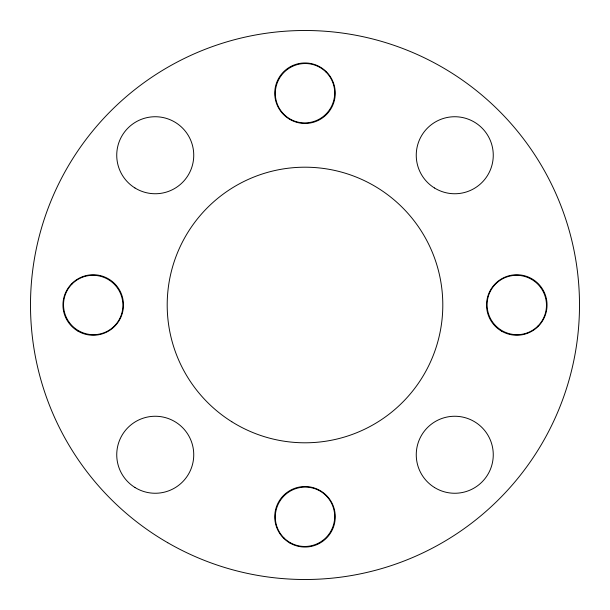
<?xml version="1.0" encoding="UTF-8"?>
<svg xmlns="http://www.w3.org/2000/svg" width="610" height="610" viewBox="0 0 610 610"><rect width="100%" height="100%" fill="white"/><g stroke="black" fill="none" stroke-linecap="round" stroke-linejoin="round"><path stroke-width="0.91" d="M231.785 421.739A137.799 137.799 0 0 0 442.707 310.04A137.799 137.799 0 0 0 240.508 183.221A137.799 137.799 0 0 0 231.785 421.739M167.75 542.725A274.5 274.5 0 0 0 579.5 305A274.5 274.5 0 0 0 167.75 67.275A274.5 274.5 0 0 0 167.75 542.725M434.465 187.971A38.506 38.506 0 0 0 493.246 156.45A38.506 38.506 0 0 0 436.562 121.306A38.506 38.506 0 0 0 434.465 187.971M134.955 187.971A38.506 38.506 0 0 0 193.728 156.45A38.506 38.506 0 0 0 137.044 121.306A38.506 38.506 0 0 0 134.955 187.971M134.955 487.481A38.506 38.506 0 0 0 193.728 455.967A38.506 38.506 0 0 0 137.044 420.824A38.506 38.506 0 0 0 134.955 487.481M434.465 487.481A38.506 38.506 0 0 0 493.246 455.967A38.506 38.506 0 0 0 436.562 420.824A38.506 38.506 0 0 0 434.465 487.481M289.872 542.991A30.256 30.256 0 0 0 335.256 516.792A30.256 30.256 0 0 0 289.872 490.585A30.256 30.256 0 0 0 289.872 542.991M78.08 331.2A30.256 30.256 0 0 0 123.464 305A30.256 30.256 0 0 0 78.08 278.8A30.256 30.256 0 0 0 78.08 331.2M289.872 119.415A30.256 30.256 0 0 0 335.256 93.208A30.256 30.256 0 0 0 289.872 67.008A30.256 30.256 0 0 0 289.872 119.415M501.664 331.2A30.256 30.256 0 0 0 547.04 305A30.256 30.256 0 0 0 501.664 278.8A30.256 30.256 0 0 0 501.664 331.2M72.117 283.909A29.913 29.608 45 0 0 72.277 325.931A29.913 29.608 45 0 0 114.306 326.091A29.913 29.608 45 0 0 114.146 284.069A29.913 29.608 45 0 0 72.117 283.909M283.909 537.883A29.913 29.608 -45 0 0 325.931 537.723A29.913 29.608 -45 0 0 326.091 495.694A29.913 29.608 -45 0 0 284.069 495.854A29.913 29.608 -45 0 0 283.909 537.883M537.883 326.091A29.913 29.608 45 0 0 537.723 284.069A29.913 29.608 45 0 0 495.694 283.909A29.913 29.608 45 0 0 495.854 325.931A29.913 29.608 45 0 0 537.883 326.091M326.091 72.117A29.913 29.608 -45 0 0 284.069 72.277A29.913 29.608 -45 0 0 283.909 114.306A29.913 29.608 -45 0 0 325.931 114.146A29.913 29.608 -45 0 0 326.091 72.117"/></g></svg>
